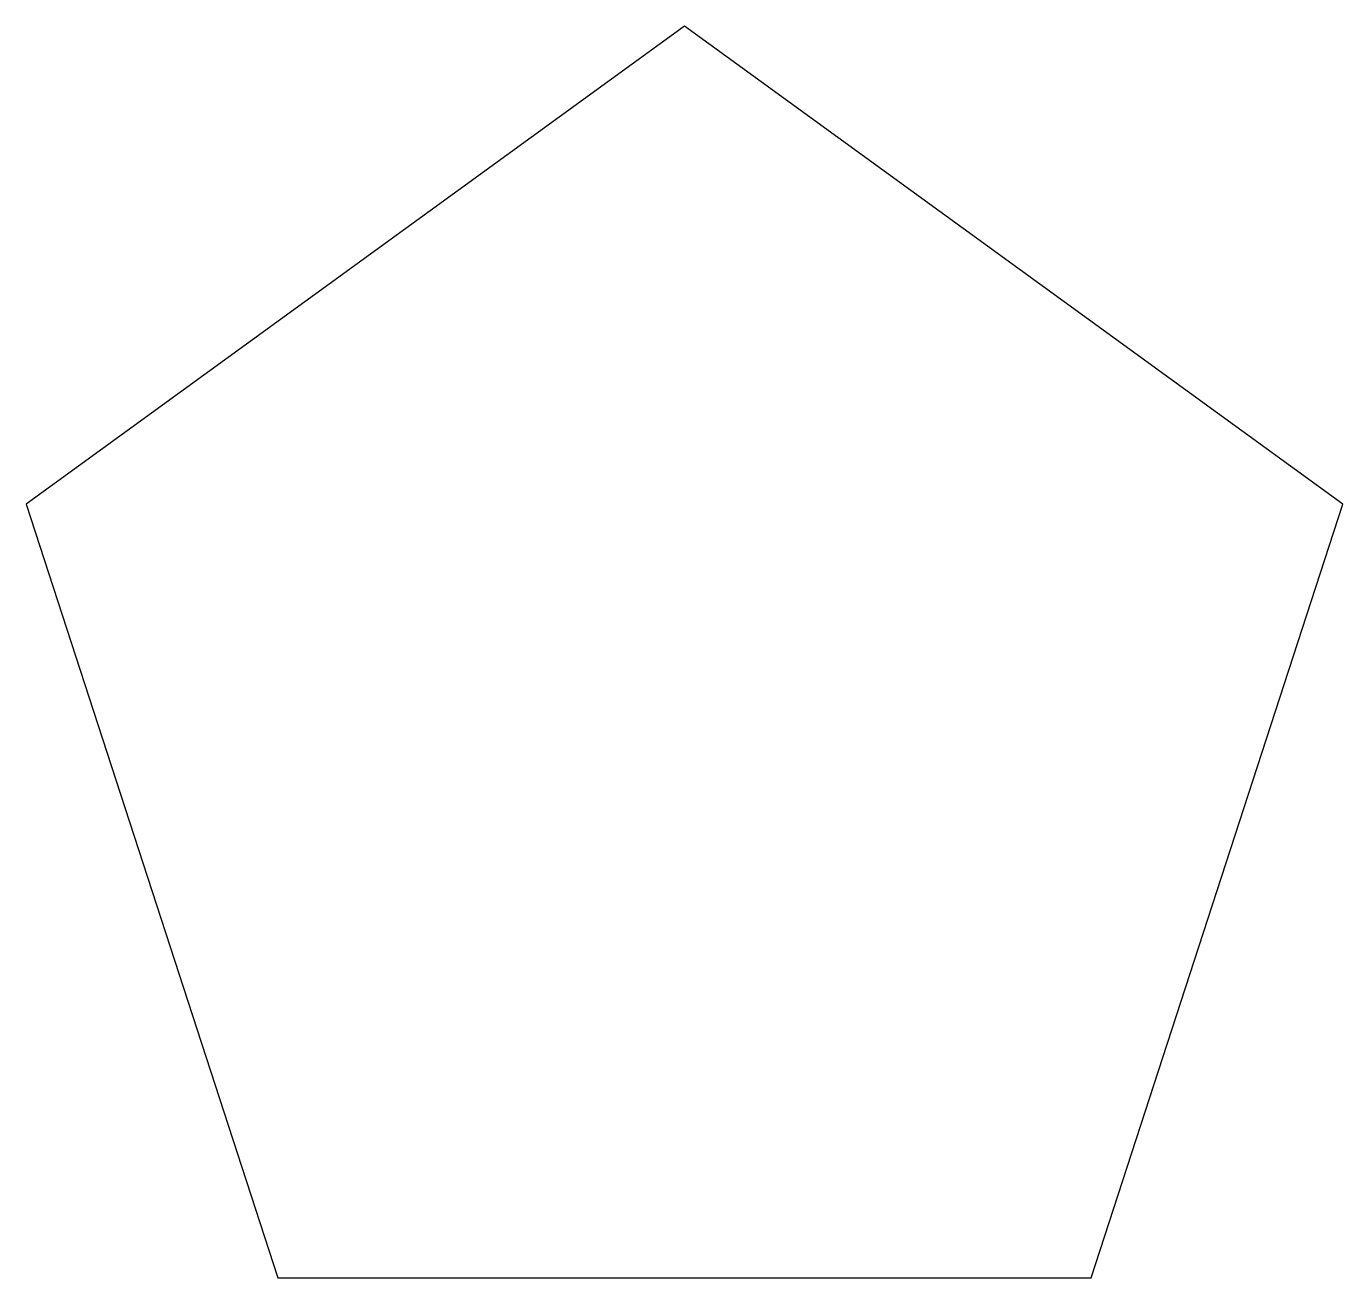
# Model space of a CAD drawing. Units: millimetres at full size, sheet at 1:100. Extents: x -4115 to -2497, y -4178 to -2639.
import ezdxf

# ---------------------------------------------------------------- set-up
doc = ezdxf.new("R2010")
doc.units = ezdxf.units.MM
doc.header["$LTSCALE"] = 100
doc.layers.add('0-0', color=7, linetype='Continuous')

msp = doc.modelspace()

# ---------------------------------------------------------------- linework, layer by layer
at = {"layer": '0-0'}
msp.add_lwpolyline([(-3806.1, -4178), (-2806.1, -4178), (-2497.1, -3226.9), (-3306.1, -2639.1), (-4115.1, -3226.9)], close=True, dxfattribs=at)

doc.saveas('drawing.dxf')
